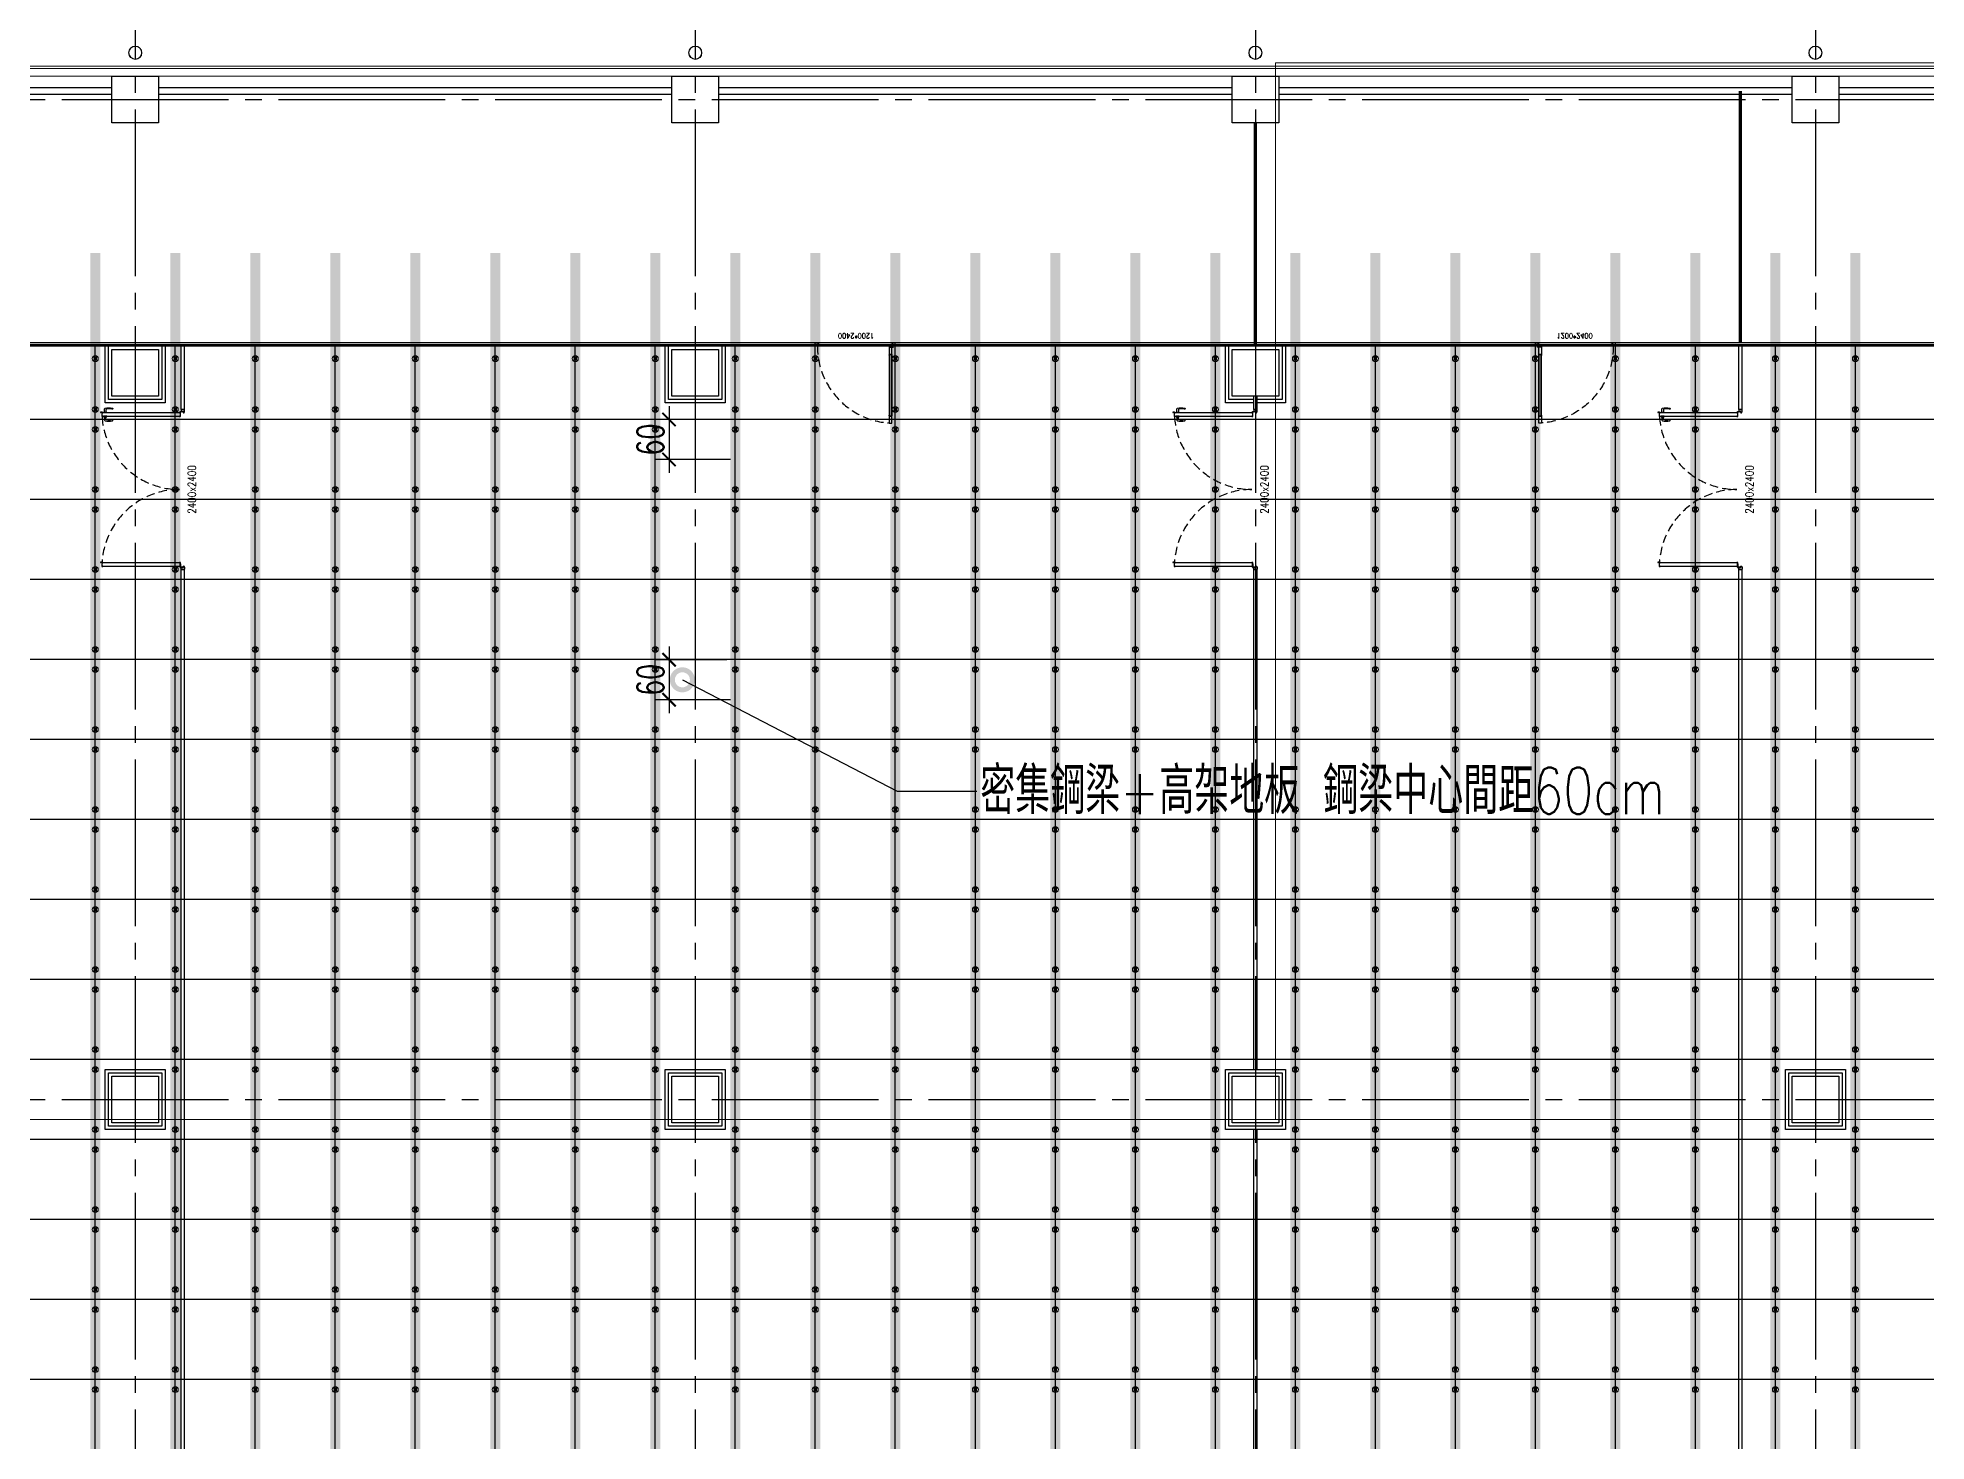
# Model space of a CAD drawing. Header units: millimetres. Extents: x -960 to 41501, y -1010 to 11880.
# Drawn here: x 2494 to 5326, y 6987 to 9092 of the extents above; entities that cross this region are included whole.
import ezdxf
from ezdxf.enums import TextEntityAlignment as Align

# ---------------------------------------------------------------- set-up
doc = ezdxf.new("R2010")
doc.units = ezdxf.units.MM
doc.header["$LTSCALE"] = 100
for name, pattern in [('188K-SM-03-F10-ARCH-PA-Y2257103$0$AP5A-SM-03-F20-ARCH-PA-Y2230801+Y2230803$0$ALL-PA-TXT-Y2221201$0$DASHED', [19.05, 12.7, -6.35]), ('188K-SM-03-F10-ARCH-PA-Y2257103$0$DASHED', [19.05, 12.7, -6.35]), ('X-S-FAB-L10$0$COL-CEN-LIN', [3.25, 2.5, -0.25, 0.25, -0.25])]:
    doc.linetypes.add(name, pattern=pattern)
for name, color, linetype in [('0-XREF', 7, 'Continuous'), ('188K-SM-03-F10-ARCH-CEIL-Y2257103$0$K-CEIL-4.2', 6, 'Continuous'), ('188K-SM-03-F10-ARCH-CEIL-Y2257103$0$K-CEIL-4.2-AREA', 6, 'Continuous'), ('188K-SM-03-F10-ARCH-CEIL-Y2257103$0$K-鋼構', 111, 'Continuous'), ('188K-SM-03-F10-ARCH-PA-Y2257103$0$K-Divider-7.5', 53, 'Continuous'), ('188K-SM-03-F10-ARCH-PA-Y2257103$0$K-Door', 53, 'Continuous'), ('188K-SM-03-F10-ARCH-PA-Y2257103$0$K-P1S-4.2-單抗', 53, 'Continuous'), ('188K-SM-03-F10-ARCH-PA-Y2257103$0$K-P2D-4.2-雙抗', 53, 'Continuous'), ('188K-SM-03-F10-ARCH-PA-Y2257103$0$K-岩棉 2hr 7.5-非抗', 53, 'Continuous'), ('X-S-FAB-L10$0$0-DIM-INT', 8, 'Continuous'), ('X-S-FAB-L10$0$0-DIM-TXT', 8, 'Continuous'), ('X-S-FAB-L10$0$A-OBJE-MEP', 8, 'Continuous'), ('X-S-FAB-L10$0$A-WALL-EX', 8, 'Continuous'), ('X-S-FAB-L10$0$BLOCK', 8, 'Continuous'), ('X-S-FAB-L10$0$CCL', 8, 'X-S-FAB-L10$0$COL-CEN-LIN'), ('X-S-FAB-L10$0$COL-S', 8, 'Continuous'), ('X-S-FAB-L10$0$S-FNDN', 8, 'Continuous'), ('X-S-FAB-L10$0$TXT', 8, 'Continuous')]:
    doc.layers.add(name, color=color, linetype=linetype)
doc.layers.add('188K-SM-03-F10-ARCH-CEIL-Y2257103$0$K-吊點-標準', color=6, linetype='Continuous', lineweight=9)
doc.styles.add('188K-SM-03-F10-ARCH-PA-Y2257103$0$14P7-XFDP10$0$AA-TXT', font='simplex.shx', dxfattribs={"width": 0.8, "bigfont": 'chineset.shx'})
doc.styles.add('188K-SM-03-F10-ARCH-PA-Y2257103$0$AP5A-SM-03-F20-ARCH-PA-Y2230801+Y2230803$0$ALL-PA-TXT-Y2221201$0$Standard', font='txt.shx', dxfattribs={"bigfont": 'chineset.shx'})
doc.styles.add('X-S-FAB-L10$0$CHINA', font='simplex.shx', dxfattribs={"width": 0.75, "bigfont": 'chineset.shx'})
doc.styles.add('X-S-FAB-L10$0$DimStyUse', font='romans.shx', dxfattribs={"width": 0.7})
doc.styles.add('X-S-FAB-L10$0$Standard', font='', dxfattribs={"width": 0.8})
doc.styles.add('X-S-FAB-L10$0$TG_NOTE_TEXT', font='simplex.shx', dxfattribs={"width": 0.75, "bigfont": 'chineset.shx'})
doc.styles.get('X-S-FAB-L10$0$Standard').set_extended_font_data('Microsoft JhengHei')

# ---------------------------------------------------------------- blocks, each defined once
blk = doc.blocks.new('X-S-FAB-L10$0$FAB2-L05')
at = {"layer": 'X-S-FAB-L10$0$CCL'}
for p, q in [((-23520, 11005), (-23520, 0)), ((-22680, 11005), (-22680, 0)), ((-21840, 11005), (-21840, 0)), ((-21000, 11005), (-21000, 0)), ((-26880, 9720), (1210, 9720)), ((-26880, 8220), (1210, 8220))]:
    blk.add_line(p, q, dxfattribs=at)
at = {"layer": 'X-S-FAB-L10$0$COL-S'}
for points in [[(-23555, 9755), (-23485, 9755), (-23485, 9685), (-23555, 9685)], [(-22715, 9755), (-22645, 9755), (-22645, 9685), (-22715, 9685)], [(-21875, 9755), (-21805, 9755), (-21805, 9685), (-21875, 9685)], [(-21035, 9755), (-20965, 9755), (-20965, 9685), (-21035, 9685)], [(-23555, 9345), (-23485, 9345), (-23485, 9275), (-23555, 9275)], [(-22715, 9345), (-22645, 9345), (-22645, 9275), (-22715, 9275)], [(-21875, 9345), (-21805, 9345), (-21805, 9275), (-21875, 9275)], [(-23555, 8255), (-23485, 8255), (-23485, 8185), (-23555, 8185)], [(-22715, 8255), (-22645, 8255), (-22645, 8185), (-22715, 8185)], [(-21875, 8255), (-21805, 8255), (-21805, 8185), (-21875, 8185)], [(-21035, 8255), (-20965, 8255), (-20965, 8185), (-21035, 8185)]]:
    blk.add_lwpolyline(points, close=True, dxfattribs=at)
blk = doc.blocks.new('X-S-FAB-L10$0$_DOTSMALL')
at = {"color": 0, "linetype": 'ByBlock', "const_width": 0.5}
blk.add_lwpolyline([(-0.0625, 0, 1), (0.0625, 0, 1)], format="xyb", close=True, dxfattribs=at)
blk = doc.blocks.new('X-S-FAB-L10$0$_ArchTick')
at = {"color": 0, "linetype": 'ByBlock', "const_width": 0.15}
blk.add_lwpolyline([(-0.5, -0.5), (0.5, 0.5)], dxfattribs=at)
blk = doc.blocks.new('X-S-FAB-L10')
at = {"layer": 'X-S-FAB-L10$0$0-DIM-INT'}
for p, q in [((3440.7, 8539.9), (3440.7, 8439.9)), ((3527.3, 8519.9), (3420.7, 8519.9)), ((3532.7, 8459.9), (3420.7, 8459.9)), ((3527.3, 8159.5), (3420.7, 8159.5)), ((3440.7, 8179.5), (3440.7, 8079.5)), ((3532.7, 8099.5), (3420.7, 8099.5))]:
    blk.add_line(p, q, dxfattribs=at)
at = {"layer": 'X-S-FAB-L10$0$A-OBJE-MEP', "lineweight": 0, "flags": 128}
for points in [[(2649.5, 9070, 1), (2630.5, 9070, 1)], [(3489.5, 9070, 1), (3470.5, 9070, 1)], [(4329.5, 9070, 1), (4310.5, 9070, 1)], [(5169.5, 9070, 1), (5150.5, 9070, 1)]]:
    blk.add_lwpolyline(points, format="xyb", close=True, dxfattribs=at)
at = {"layer": 'X-S-FAB-L10$0$A-OBJE-MEP', "lineweight": 0}
for centre in [(2640, 9070), (3480, 9070), (4320, 9070), (5160, 9070)]:
    blk.add_circle(centre, 10, dxfattribs=at)
at = {"layer": 'X-S-FAB-L10$0$A-WALL-EX', "lineweight": 0}
blk.add_line((1800, 9046.5), (6815, 9046.5), dxfattribs=at)
at = {"layer": 'X-S-FAB-L10$0$A-WALL-EX', "lineweight": 0, "flags": 128}
for points in [[(6815, 9050), (1800, 9050)], [(1800, 9050), (6815, 9050)], [(1800, 9050), (6815, 9050)], [(1800, 9050), (6815, 9050)], [(1800, 9050), (6815, 9050)], [(1800, 9050), (6815, 9050)], [(1800, 9050), (6815, 9050)], [(1800, 9050), (6815, 9050)], [(1796.5, 9035), (6815, 9035)]]:
    blk.add_lwpolyline(points, dxfattribs=at)
at = {"layer": 'X-S-FAB-L10$0$COL-S'}
for p, q in [((2605, 9035), (2675, 9035)), ((2605, 8965), (2605, 9035)), ((2675, 9035), (2675, 8965)), ((3445, 9035), (3515, 9035)), ((3445, 8965), (3445, 9035)), ((3515, 9035), (3515, 8965)), ((4285, 9035), (4355, 9035)), ((4285, 8965), (4285, 9035)), ((4355, 9035), (4355, 8965)), ((5125, 9035), (5195, 9035)), ((5125, 8965), (5125, 9035)), ((5195, 9035), (5195, 8965)), ((2675, 8965), (2605, 8965)), ((3515, 8965), (3445, 8965)), ((4355, 8965), (4285, 8965)), ((5195, 8965), (5125, 8965)), ((2605, 8625), (2675, 8625)), ((2605, 8555), (2605, 8625)), ((2675, 8625), (2675, 8555)), ((3445, 8625), (3515, 8625)), ((3445, 8555), (3445, 8625)), ((3515, 8625), (3515, 8555)), ((4285, 8625), (4355, 8625)), ((4285, 8555), (4285, 8625)), ((4355, 8625), (4355, 8555)), ((2675, 8555), (2605, 8555)), ((3515, 8555), (3445, 8555)), ((4355, 8555), (4285, 8555)), ((2605, 7535), (2675, 7535)), ((2605, 7465), (2605, 7535)), ((2675, 7535), (2675, 7465)), ((3445, 7535), (3515, 7535)), ((3445, 7465), (3445, 7535)), ((3515, 7535), (3515, 7465)), ((4285, 7535), (4355, 7535)), ((4285, 7465), (4285, 7535)), ((4355, 7535), (4355, 7465)), ((5125, 7535), (5195, 7535)), ((5125, 7465), (5125, 7535)), ((5195, 7535), (5195, 7465)), ((2675, 7465), (2605, 7465)), ((3515, 7465), (3445, 7465)), ((4355, 7465), (4285, 7465)), ((5195, 7465), (5125, 7465))]:
    blk.add_line(p, q, dxfattribs=at)
at = {"layer": 'X-S-FAB-L10$0$S-FNDN', "lineweight": 0, "flags": 128}
for points in [[(11935, 9055), (4350, 9055), (4350, 7470), (9330, 7470), (9330, -55), (11935, -55), (11935, 4530), (11070, 4530), (11070, 5003), (11935, 5003)], [(4350, 7470), (1830, 7470), (1830, 1500), (1812.5, 1500), (1812.5, -55), (9330, -55), (9330, 7470)]]:
    blk.add_lwpolyline(points, close=True, dxfattribs=at)
at = {"layer": 'X-S-FAB-L10$0$TXT', "linetype": 'ByBlock', "lineweight": -2}
blk.add_line((3782.7, 7962.7), (3902, 7962.7), dxfattribs=at)
blk.add_lwpolyline([(3460.6, 8129.5), (3782.7, 7962.7)], dxfattribs=at)
at = {"layer": 'X-S-FAB-L10$0$0-DIM-INT', "xscale": 20, "yscale": 20, "zscale": 20}
for p, rotation in [((3440.7, 8519.9), 90), ((3440.7, 8459.9), 270), ((3440.7, 8159.5), 90), ((3440.7, 8099.5), 270)]:
    blk.add_blockref('X-S-FAB-L10$0$_ArchTick', p, dxfattribs=dict(at, rotation=rotation))
at = {"layer": 'X-S-FAB-L10$0$BLOCK'}
blk.add_blockref('X-S-FAB-L10$0$FAB2-L05', (26160, -720), dxfattribs=at)
at = {"layer": 'X-S-FAB-L10$0$TXT', "lineweight": -2, "xscale": 60, "yscale": 60, "zscale": 60, "rotation": 152.6230326617996}
blk.add_blockref('X-S-FAB-L10$0$_DOTSMALL', (3460.6, 8129.5), dxfattribs=at)
at = {"style": 'X-S-FAB-L10$0$TG_NOTE_TEXT', "width": 0.5, "flags": 1}
for p in [(7463.3, 9020), (18268.3, 8649), (11197.8, 4800.2), (16485.8, 4800.2), (25420.3, 2635), (13360, 320, 0), (7463.3, -33.3)]:
    blk.add_attdef('WH', text='', height=20, dxfattribs=at).set_placement(p, align=Align.BOTTOM_LEFT)
at = {"width": 0.5}
for style, p in [('X-S-FAB-L10$0$TG_NOTE_TEXT', (7585, 9020)), ('X-S-FAB-L10$0$TG_NOTE_TEXT', (18390, 8649)), ('X-S-FAB-L10$0$TG_NOTE_TEXT', (11117.5, 4813.5)), ('X-S-FAB-L10$0$TG_NOTE_TEXT', (16607.5, 4813.5)), ('X-S-FAB-L10$0$TG_NOTE_TEXT', (25350, 2635)), ('X-S-FAB-L10$0$Standard', (13129.4, 325, 0)), ('X-S-FAB-L10$0$TG_NOTE_TEXT', (7585, -20))]:
    blk.add_attdef('DESC', text='', height=10, dxfattribs=dict(at, style=style)).set_placement(p, align=Align.BOTTOM_LEFT)
for tag, style, p in [('TYPE', 'X-S-FAB-L10$0$TG_NOTE_TEXT', (7619.3, 9020)), ('NO', 'X-S-FAB-L10$0$TG_NOTE_TEXT', (7650.1, 9020)), ('TYPE', 'X-S-FAB-L10$0$TG_NOTE_TEXT', (18424.2, 8649)), ('NO', 'X-S-FAB-L10$0$TG_NOTE_TEXT', (18455, 8649)), ('NO', 'X-S-FAB-L10$0$TG_NOTE_TEXT', (11088.6, 4813.5)), ('TYPE', 'X-S-FAB-L10$0$TG_NOTE_TEXT', (11151.8, 4813.5)), ('TYPE', 'X-S-FAB-L10$0$TG_NOTE_TEXT', (16641.8, 4813.5)), ('NO', 'X-S-FAB-L10$0$TG_NOTE_TEXT', (16672.6, 4813.5)), ('NO', 'X-S-FAB-L10$0$TG_NOTE_TEXT', (25313, 2635)), ('TYPE', 'X-S-FAB-L10$0$TG_NOTE_TEXT', (25350, 2635)), ('NO', 'X-S-FAB-L10$0$Standard', (13100, 320, 0)), ('TYPE', 'X-S-FAB-L10$0$Standard', (13129.4, 320, 0)), ('TYPE', 'X-S-FAB-L10$0$TG_NOTE_TEXT', (7619.3, -20)), ('NO', 'X-S-FAB-L10$0$TG_NOTE_TEXT', (7650.1, -20))]:
    blk.add_attdef(tag, text='', height=10, dxfattribs=dict(at, style=style)).set_placement(p, align=Align.BOTTOM_RIGHT)
at = {"style": 'X-S-FAB-L10$0$TG_NOTE_TEXT', "width": 0.5, "flags": 1}
for rotation, p in [(180, (43, 7480)), (180, (943, 7480)), (90, (24310, 3717.8)), (270, (17080, 1711.7))]:
    blk.add_attdef('WH', text='', height=20, rotation=rotation, dxfattribs=at).set_placement(p, align=Align.BOTTOM_LEFT)
at = {"width": 0.5}
for rotation, style, p in [(180, 'X-S-FAB-L10$0$Standard', (317.6, 7480)), (180, 'X-S-FAB-L10$0$Standard', (1217.6, 7480)), (90, 'X-S-FAB-L10$0$TG_NOTE_TEXT', (24310, 3647.5)), (270, 'X-S-FAB-L10$0$TG_NOTE_TEXT', (17080, 1605))]:
    blk.add_attdef('DESC', text='', height=10, rotation=rotation, dxfattribs=dict(at, style=style)).set_placement(p, align=Align.BOTTOM_LEFT)
for tag, rotation, style, p in [('TYPE', 180, 'X-S-FAB-L10$0$Standard', (317.6, 7480)), ('NO', 180, 'X-S-FAB-L10$0$Standard', (347, 7480)), ('TYPE', 180, 'X-S-FAB-L10$0$Standard', (1217.6, 7480)), ('NO', 180, 'X-S-FAB-L10$0$Standard', (1247, 7480)), ('TYPE', 90, 'X-S-FAB-L10$0$TG_NOTE_TEXT', (24310, 3647.5)), ('NO', 90, 'X-S-FAB-L10$0$TG_NOTE_TEXT', (24310, 3610.5)), ('TYPE', 270, 'X-S-FAB-L10$0$TG_NOTE_TEXT', (17080, 1605)), ('NO', 270, 'X-S-FAB-L10$0$TG_NOTE_TEXT', (17080, 1573))]:
    blk.add_attdef(tag, text='', height=10, rotation=rotation, dxfattribs=dict(at, style=style)).set_placement(p, align=Align.BOTTOM_RIGHT)
at = {"layer": 'X-S-FAB-L10$0$0-DIM-INT', "char_height": 40, "attachment_point": 5, "rotation": 90, "style": 'X-S-FAB-L10$0$DimStyUse'}
for insert in [(3412.7, 8489.9), (3412.7, 8129.5)]:
    blk.add_mtext('\\A1;60', dxfattribs=dict(at, insert=insert))
at = {"layer": 'X-S-FAB-L10$0$0-DIM-TXT', "style": 'X-S-FAB-L10$0$CHINA', "width": 0.75}
for p in [(667.4, 7855.1, -2689.4), (22627.4, 6728.8), (25644.7, 6728.8), (24778.8, 5569.1), (1118.3, 4980), (417.8, 4594.6), (23874.8, 4355), (22927.4, 4330.1), (23749.9, 3901.4), (417.8, 3765.2), (1118.3, 3730), (417.8, 3115.8), (536.9, 2227.8), (16909, 1782.7), (888.4, 880.5), (16977.4, 750), (18878.8, 750), (21364, 526.9), (25641.2, 553.2)]:
    blk.add_attdef('HIG', text='', height=80, dxfattribs=at).set_placement(p, align=Align.MIDDLE_LEFT)
at = {"layer": 'X-S-FAB-L10$0$TXT', "insert": (3907.3, 7998.2), "char_height": 70, "width": 1147.798, "attachment_point": 1, "line_spacing_factor": 1.2, "style": 'X-S-FAB-L10$0$CHINA'}
blk.add_mtext('密集鋼梁+高架地板 鋼梁中心間距60cm', dxfattribs=at)
blk = doc.blocks.new('188K-SM-03-F10-ARCH-CEIL-Y2257103$0$A$C2CA95053')
h = blk.add_hatch(color=256)
edge = h.paths.add_edge_path()
edge.add_arc((0, 0), 0.5, 0, 360)
for p, q in [((3.2, 3.2), (-3.2, -3.2)), ((3.2, -3.2), (-3.2, 3.2))]:
    blk.add_line(p, q)
blk.add_lwpolyline([(-1.6, 2.5), (-1.6, -2.5), (1.6, -2.5), (1.6, 2.5)], close=True)
for radius in [4.5, 0.5]:
    blk.add_circle((0, 0), radius)
blk = doc.blocks.new('188K-SM-03-F10-ARCH-CEIL-Y2257103$0$天花板吊點-附調整片 - 3_8_螺桿吊架 100 mm 高調整片-V1-1FL')
blk.add_blockref('188K-SM-03-F10-ARCH-CEIL-Y2257103$0$A$C2CA95053', (0, 0))
blk = doc.blocks.new('188K-SM-03-F10-ARCH-CEIL-Y2257103')
at = {"layer": '188K-SM-03-F10-ARCH-CEIL-Y2257103$0$K-CEIL-4.2'}
for p, q in [((2580, 312.7), (2580, 8632.2)), ((2700, 312.7), (2700, 8632.2)), ((2820, 312.7), (2820, 8632.2)), ((2940, 312.7), (2940, 8632.2)), ((3060, 312.7), (3060, 8632.2)), ((3180, 312.7), (3180, 8632.2)), ((3300, 312.7), (3300, 8632.2)), ((3420, 312.7), (3420, 8632.2)), ((3540, 312.7), (3540, 8632.2)), ((3660, 312.7), (3660, 8632.2)), ((3780, 312.7), (3780, 8632.2)), ((3900, 312.7), (3900, 8632.2)), ((4020, 312.7), (4020, 8632.2)), ((4140, 312.7), (4140, 8632.2)), ((4260, 312.7), (4260, 8632.2)), ((4380, 312.7), (4380, 8632.2)), ((4500, 312.7), (4500, 8632.2)), ((4620, 312.7), (4620, 8632.2)), ((4740, 312.7), (4740, 8632.2)), ((4860, 312.7), (4860, 8632.2)), ((4980, 312.7), (4980, 8632.2)), ((5100, 2313.7), (5100, 8632.2)), ((5220, 2313.7), (5220, 8632.2)), ((19317.2, 8520), (1767.7, 8520)), ((19317.2, 8400), (1767.7, 8400)), ((19317.2, 8280), (1847.7, 8280)), ((19314.7, 8160), (1847.7, 8160)), ((19314.7, 8040), (1847.7, 8040)), ((19314.7, 7920), (1847.7, 7920)), ((19314.7, 7800), (1847.7, 7800)), ((19314.7, 7680), (1847.7, 7680)), ((19314.7, 7560), (1847.7, 7560)), ((19317.2, 7440), (1847.7, 7440)), ((19317.2, 7320), (1847.7, 7320)), ((21180, 7200), (1847.7, 7200)), ((21180, 7080), (1847.7, 7080))]:
    blk.add_line(p, q, dxfattribs=at)
at = {"layer": '188K-SM-03-F10-ARCH-CEIL-Y2257103$0$K-CEIL-4.2-AREA', "elevation": 0}
blk.add_lwpolyline([(16747.2, 312.7), (14882.2, 312.7), (14882.2, 42.7), (14157.7, 42.7), (14157.7, 312.7), (1847.7, 312.7), (1847.7, 8305.8), (1767.7, 8305.8), (1767.7, 8632.2), (17592.2, 8632.2)], dxfattribs=at)
at = {"layer": '188K-SM-03-F10-ARCH-CEIL-Y2257103$0$K-CEIL-4.2-AREA'}
for points in [[(2605, 8625), (2675, 8625), (2675, 8555), (2605, 8555)], [(3445, 8625), (3515, 8625), (3515, 8555), (3445, 8555)], [(4285, 8625), (4355, 8625), (4355, 8555), (4285, 8555)], [(2605, 7535), (2675, 7535), (2675, 7465), (2605, 7465)], [(3445, 7535), (3515, 7535), (3515, 7465), (3445, 7465)], [(4285, 7535), (4355, 7535), (4355, 7465), (4285, 7465)], [(5125, 7535), (5195, 7535), (5195, 7465), (5125, 7465)]]:
    blk.add_lwpolyline(points, close=True, dxfattribs=at)
at = {"layer": '188K-SM-03-F10-ARCH-CEIL-Y2257103$0$K-鋼構', "const_width": 15, "elevation": 0}
for points in [[(2580, 8769.9), (2580, 230)], [(2700, 8769.9), (2700, 230)], [(2820, 8769.9), (2820, 230)], [(2940, 8769.9), (2940, 230)], [(3060, 8769.9), (3060, 230)], [(3180, 8769.9), (3180, 230)], [(3420, 8769.9), (3420, 230)], [(3540, 8769.9), (3540, 230)], [(3660, 8769.9), (3660, 230)], [(3780, 8769.9), (3780, 230)], [(4020, 8769.9), (4020, 230)], [(4140, 8769.9), (4140, 230)], [(4260, 8769.9), (4260, 230)], [(4380, 8769.9), (4380, 230)], [(4620, 8769.9), (4620, 230)], [(4740, 8769.9), (4740, 230)], [(4860, 8769.9), (4860, 230)], [(4980, 8769.9), (4980, 230)], [(5220, 8769.9), (5220, 230)]]:
    blk.add_lwpolyline(points, dxfattribs=at)
at = {"layer": '188K-SM-03-F10-ARCH-CEIL-Y2257103$0$K-鋼構', "const_width": 15}
for points in [[(3300, 8769.9), (3300, 230)], [(3900, 8769.9), (3900, 230)], [(4500, 8769.9), (4500, 230)], [(5100, 8769.9), (5100, 230)]]:
    blk.add_lwpolyline(points, dxfattribs=at)
at = {"layer": '188K-SM-03-F10-ARCH-CEIL-Y2257103$0$K-吊點-標準', "color": 170, "lineweight": 18, "rotation": 179.9999999999997}
for p in [(2580, 8611.3), (2700, 8611.3), (2820, 8611.3), (2940, 8611.3), (3060, 8611.3), (3180, 8611.3), (3300, 8611.3), (3420, 8611.3), (3540, 8611.3), (3660, 8611.3), (3780, 8611.3), (3900, 8611.3), (4020, 8611.3), (4140, 8611.3), (4260, 8611.3), (4380, 8611.3), (4500, 8611.3), (4620, 8611.3), (4740, 8611.3), (4860, 8611.3), (4980, 8611.3), (5100, 8611.3), (5220, 8611.3), (2580, 8535), (2700, 8535), (2820, 8535), (2940, 8535), (3060, 8535), (3180, 8535), (3300, 8535), (3420, 8535), (3540, 8535), (3660, 8535), (3780, 8535), (3900, 8535), (4020, 8535), (4140, 8535), (4260, 8535), (4380, 8535), (4500, 8535), (4620, 8535), (4740, 8535), (4860, 8535), (4980, 8535), (5100, 8535), (5220, 8535), (2580, 8505), (2700, 8505), (2820, 8505), (2940, 8505), (3060, 8505), (3180, 8505), (3300, 8505), (3420, 8505), (3540, 8505), (3660, 8505), (3780, 8505), (3900, 8505), (4020, 8505), (4140, 8505), (4260, 8505), (4380, 8505), (4500, 8505), (4620, 8505), (4740, 8505), (4860, 8505), (4980, 8505), (5100, 8505), (5220, 8505), (2580, 8415), (2700, 8415), (2820, 8415), (2940, 8415), (3060, 8415), (3180, 8415), (3300, 8415), (3420, 8415), (3540, 8415), (3660, 8415), (3780, 8415), (3900, 8415), (4020, 8415), (4140, 8415), (4260, 8415), (4380, 8415), (4500, 8415), (4620, 8415), (4740, 8415), (4860, 8415), (4980, 8415), (5100, 8415), (5220, 8415), (2580, 8385), (2700, 8385), (2820, 8385), (2940, 8385), (3060, 8385), (3180, 8385), (3300, 8385), (3420, 8385), (3540, 8385), (3660, 8385), (3780, 8385), (3900, 8385), (4020, 8385), (4140, 8385), (4260, 8385), (4380, 8385), (4500, 8385), (4620, 8385), (4740, 8385), (4860, 8385), (4980, 8385), (5100, 8385), (5220, 8385), (2580, 8295), (2700, 8295), (2820, 8295), (2940, 8295), (3060, 8295), (3180, 8295), (3300, 8295), (3420, 8295), (3540, 8295), (3660, 8295), (3780, 8295), (3900, 8295), (4020, 8295), (4140, 8295), (4260, 8295), (4380, 8295), (4500, 8295), (4620, 8295), (4740, 8295), (4860, 8295), (4980, 8295), (5100, 8295), (5220, 8295), (2580, 8265), (2700, 8265), (2820, 8265), (2940, 8265), (3060, 8265), (3180, 8265), (3300, 8265), (3420, 8265), (3540, 8265), (3660, 8265), (3780, 8265), (3900, 8265), (4020, 8265), (4140, 8265), (4260, 8265), (4380, 8265), (4500, 8265), (4620, 8265), (4740, 8265), (4860, 8265), (4980, 8265), (5100, 8265), (5220, 8265), (2580, 8175), (2700, 8175), (2820, 8175), (2940, 8175), (3060, 8175), (3180, 8175), (3300, 8175), (3420, 8175), (3540, 8175), (3660, 8175), (3780, 8175), (3900, 8175), (4020, 8175), (4140, 8175), (4260, 8175), (4380, 8175), (4500, 8175), (4620, 8175), (4740, 8175), (4860, 8175), (4980, 8175), (5100, 8175), (5220, 8175), (2580, 8145), (2700, 8145), (2820, 8145), (2940, 8145), (3060, 8145), (3180, 8145), (3300, 8145), (3420, 8145), (3540, 8145), (3660, 8145), (3780, 8145), (3900, 8145), (4020, 8145), (4140, 8145), (4260, 8145), (4380, 8145), (4500, 8145), (4620, 8145), (4740, 8145), (4860, 8145), (4980, 8145), (5100, 8145), (5220, 8145), (2580, 8055), (2700, 8055), (2820, 8055), (2940, 8055), (3060, 8055), (3180, 8055), (3300, 8055), (3420, 8055), (3540, 8055), (3660, 8055), (3780, 8055), (3900, 8055), (4020, 8055), (4140, 8055), (4260, 8055), (4380, 8055), (4500, 8055), (4620, 8055), (4740, 8055), (4860, 8055), (4980, 8055), (5100, 8055), (5220, 8055), (2580, 8025), (2700, 8025), (2820, 8025), (2940, 8025), (3060, 8025), (3180, 8025), (3300, 8025), (3420, 8025), (3540, 8025), (3660, 8025), (3780, 8025), (3900, 8025), (4020, 8025), (4140, 8025), (4260, 8025), (4380, 8025), (4500, 8025), (4620, 8025), (4740, 8025), (4860, 8025), (4980, 8025), (5100, 8025), (5220, 8025), (2580, 7935), (2700, 7935), (2820, 7935), (2940, 7935), (3060, 7935), (3180, 7935), (3300, 7935), (3420, 7935), (3540, 7935), (3660, 7935), (3780, 7935), (3900, 7935), (4020, 7935), (4140, 7935), (4260, 7935), (4380, 7935), (4500, 7935), (4620, 7935), (4740, 7935), (4860, 7935), (4980, 7935), (5100, 7935), (5220, 7935), (2580, 7905), (2700, 7905), (2820, 7905), (2940, 7905), (3060, 7905), (3180, 7905), (3300, 7905), (3420, 7905), (3540, 7905), (3660, 7905), (3780, 7905), (3900, 7905), (4020, 7905), (4140, 7905), (4260, 7905), (4380, 7905), (4500, 7905), (4620, 7905), (4740, 7905), (4860, 7905), (4980, 7905), (5100, 7905), (5220, 7905), (2580, 7815), (2700, 7815), (2820, 7815), (2940, 7815), (3060, 7815), (3180, 7815), (3300, 7815), (3420, 7815), (3540, 7815), (3660, 7815), (3780, 7815), (3900, 7815), (4020, 7815), (4140, 7815), (4260, 7815), (4380, 7815), (4500, 7815), (4620, 7815), (4740, 7815), (4860, 7815), (4980, 7815), (5100, 7815), (5220, 7815), (2580, 7785), (2700, 7785), (2820, 7785), (2940, 7785), (3060, 7785), (3180, 7785), (3300, 7785), (3420, 7785), (3540, 7785), (3660, 7785), (3780, 7785), (3900, 7785), (4020, 7785), (4140, 7785), (4260, 7785), (4380, 7785), (4500, 7785), (4620, 7785), (4740, 7785), (4860, 7785), (4980, 7785), (5100, 7785), (5220, 7785), (2580, 7695), (2700, 7695), (2820, 7695), (2940, 7695), (3060, 7695), (3180, 7695), (3300, 7695), (3420, 7695), (3540, 7695), (3660, 7695), (3780, 7695), (3900, 7695), (4020, 7695), (4140, 7695), (4260, 7695), (4380, 7695), (4500, 7695), (4620, 7695), (4740, 7695), (4860, 7695), (4980, 7695), (5100, 7695), (5220, 7695), (2580, 7665), (2700, 7665), (2820, 7665), (2940, 7665), (3060, 7665), (3180, 7665), (3300, 7665), (3420, 7665), (3540, 7665), (3660, 7665), (3780, 7665), (3900, 7665), (4020, 7665), (4140, 7665), (4260, 7665), (4380, 7665), (4500, 7665), (4620, 7665), (4740, 7665), (4860, 7665), (4980, 7665), (5100, 7665), (5220, 7665), (2580, 7575), (2700, 7575), (2820, 7575), (2940, 7575), (3060, 7575), (3180, 7575), (3300, 7575), (3420, 7575), (3540, 7575), (3660, 7575), (3780, 7575), (3900, 7575), (4020, 7575), (4140, 7575), (4260, 7575), (4380, 7575), (4500, 7575), (4620, 7575), (4740, 7575), (4860, 7575), (4980, 7575), (5100, 7575), (5220, 7575), (2580, 7545), (2700, 7545), (2820, 7545), (2940, 7545), (3060, 7545), (3180, 7545), (3300, 7545), (3420, 7545), (3540, 7545), (3660, 7545), (3780, 7545), (3900, 7545), (4020, 7545), (4140, 7545), (4260, 7545), (4380, 7545), (4500, 7545), (4620, 7545), (4740, 7545), (4860, 7545), (4980, 7545), (5100, 7545), (5220, 7545), (2580, 7455), (2700, 7455), (2820, 7455), (2940, 7455), (3060, 7455), (3180, 7455), (3300, 7455), (3420, 7455), (3540, 7455), (3660, 7455), (3780, 7455), (3900, 7455), (4020, 7455), (4140, 7455), (4260, 7455), (4380, 7455), (4500, 7455), (4620, 7455), (4740, 7455), (4860, 7455), (4980, 7455), (5100, 7455), (5220, 7455), (2580, 7425), (2700, 7425), (2820, 7425), (2940, 7425), (3060, 7425), (3180, 7425), (3300, 7425), (3420, 7425), (3540, 7425), (3660, 7425), (3780, 7425), (3900, 7425), (4020, 7425), (4140, 7425), (4260, 7425), (4380, 7425), (4500, 7425), (4620, 7425), (4740, 7425), (4860, 7425), (4980, 7425), (5100, 7425), (5220, 7425), (2580, 7335), (2700, 7335), (2820, 7335), (2940, 7335), (3060, 7335), (3180, 7335), (3300, 7335), (3420, 7335), (3540, 7335), (3660, 7335), (3780, 7335), (3900, 7335), (4020, 7335), (4140, 7335), (4260, 7335), (4380, 7335), (4500, 7335), (4620, 7335), (4740, 7335), (4860, 7335), (4980, 7335), (5100, 7335), (5220, 7335), (2580, 7305), (2700, 7305), (2820, 7305), (2940, 7305), (3060, 7305), (3180, 7305), (3300, 7305), (3420, 7305), (3540, 7305), (3660, 7305), (3780, 7305), (3900, 7305), (4020, 7305), (4140, 7305), (4260, 7305), (4380, 7305), (4500, 7305), (4620, 7305), (4740, 7305), (4860, 7305), (4980, 7305), (5100, 7305), (5220, 7305), (2580, 7215), (2700, 7215), (2820, 7215), (2940, 7215), (3060, 7215), (3180, 7215), (3300, 7215), (3420, 7215), (3540, 7215), (3660, 7215), (3780, 7215), (3900, 7215), (4020, 7215), (4140, 7215), (4260, 7215), (4380, 7215), (4500, 7215), (4620, 7215), (4740, 7215), (4860, 7215), (4980, 7215), (5100, 7215), (5220, 7215), (2580, 7185), (2700, 7185), (2820, 7185), (2940, 7185), (3060, 7185), (3180, 7185), (3300, 7185), (3420, 7185), (3540, 7185), (3660, 7185), (3780, 7185), (3900, 7185), (4020, 7185), (4140, 7185), (4260, 7185), (4380, 7185), (4500, 7185), (4620, 7185), (4740, 7185), (4860, 7185), (4980, 7185), (5100, 7185), (5220, 7185), (2580, 7095), (2700, 7095), (2820, 7095), (2940, 7095), (3060, 7095), (3180, 7095), (3300, 7095), (3420, 7095), (3540, 7095), (3660, 7095), (3780, 7095), (3900, 7095), (4020, 7095), (4140, 7095), (4260, 7095), (4380, 7095), (4500, 7095), (4620, 7095), (4740, 7095), (4860, 7095), (4980, 7095), (5100, 7095), (5220, 7095), (2580, 7065), (2700, 7065), (2820, 7065), (2940, 7065), (3060, 7065), (3180, 7065), (3300, 7065), (3420, 7065), (3540, 7065), (3660, 7065), (3780, 7065), (3900, 7065), (4020, 7065), (4140, 7065), (4260, 7065), (4380, 7065), (4500, 7065), (4620, 7065), (4740, 7065), (4860, 7065), (4980, 7065), (5100, 7065), (5220, 7065)]:
    blk.add_blockref('188K-SM-03-F10-ARCH-CEIL-Y2257103$0$天花板吊點-附調整片 - 3_8_螺桿吊架 100 mm 高調整片-V1-1FL', p, dxfattribs=at)
blk = doc.blocks.new('188K-SM-03-F10-ARCH-PA-Y2257103$0$單開庫板門-1200x2400)圓型拉環鎖+輔助鎖)')
at = {"ltscale": 0.1}
for p, q in [((26008.6, -11403.6), (26004.5, -11403.6)), ((26004.5, -11403.6), (26004.5, -11414.1)), ((26004.5, -11414.1), (26004.5, -11415.3)), ((26004.5, -11414.1), (26008.6, -11414.1)), ((26008.6, -11414), (26004.6, -11414)), ((26004.6, -11414.3), (26004.6, -11414.2)), ((26004.6, -11415.3), (26004.6, -11414.5)), ((26004.7, -11414.1), (26006.5, -11414.1)), ((26005.1, -11414.4), (26004.7, -11414.4)), ((26004.7, -11414.5), (26005.1, -11414.5)), ((26004.7, -11414.5), (26004.7, -11506)), ((26004.7, -11506), (26004.7, -11414.5)), ((26004.7, -11414.5), (26004.7, -11414.5)), ((26005.2, -11414.4), (26005.2, -11414.4)), ((26006.5, -11414.1), (26006.6, -11414.1)), ((26006.6, -11414.1), (26006.6, -11414.1)), ((26006.6, -11414.1), (26008.4, -11414.1)), ((26008.4, -11414.4), (26008, -11414.4)), ((26008, -11414.4), (26008, -11414.4)), ((26008, -11414.5), (26008.4, -11414.5)), ((26008.4, -11506), (26008.4, -11414.5)), ((26008.4, -11414.5), (26008.4, -11414.5)), ((26008.4, -11414.5), (26008.4, -11506)), ((26008.5, -11414.2), (26008.5, -11414.3)), ((26008.5, -11414.5), (26008.5, -11415.3)), ((26008.6, -11414.1), (26008.6, -11403.6)), ((26008.6, -11415.3), (26008.6, -11414.1)), ((26004.5, -11415.4), (26004.6, -11415.5)), ((26004.7, -11415.4), (26004.7, -11415.3)), ((26008.4, -11415.3), (26008.4, -11415.4)), ((26008.5, -11415.5), (26008.6, -11415.4)), ((25999.5, -11519.7), (25999.5, -11523.2)), ((26002.5, -11519.1), (26000, -11519.1)), ((26000, -11523.7), (26002.4, -11523.7)), ((26002.4, -11523.7), (26004.1, -11522.6)), ((26002.9, -11518.5), (26002.6, -11518.5)), ((26002.6, -11518.5), (26002.6, -11521)), ((26002.6, -11521.9), (26002.6, -11519.3)), ((26002.6, -11521), (26002.9, -11521)), ((26003.4, -11521.9), (26002.6, -11521.9)), ((26002.9, -11521), (26002.9, -11518.5)), ((26003.3, -11522.2), (26003.3, -11522)), ((26003.3, -11522), (26003.4, -11522)), ((26004, -11522.2), (26003.3, -11522.2)), ((26008.3, -11517.5), (26003.6, -11517.5)), ((26003.6, -11517.5), (26003.6, -11517.7)), ((26003.6, -11517.7), (26008.3, -11517.7)), ((26004.1, -11521.9), (26003.9, -11521.9)), ((26003.9, -11522), (26004, -11522)), ((26004, -11522), (26004, -11522.2)), ((26004.2, -11522.4), (26004.2, -11521.9)), ((26008.6, -11506.4), (26004.5, -11506.4)), ((26004.5, -11506.4), (26004.5, -11518)), ((26004.5, -11518), (26008.6, -11518)), ((26004.7, -11506), (26004.7, -11506)), ((26008.3, -11517.7), (26008.3, -11517.5)), ((26008.4, -11506), (26008.4, -11506)), ((26008.6, -11518), (26008.6, -11506.4)), ((26114.8, -11521.9), (26115.1, -11521.9)), ((26114.8, -11522.4), (26114.8, -11521.9)), ((26114.9, -11522), (26114.9, -11522.2)), ((26115.1, -11522), (26114.9, -11522)), ((26114.9, -11522.2), (26115.7, -11522.2)), ((26116.6, -11523.7), (26114.9, -11522.6)), ((26115.5, -11521.9), (26116.3, -11521.9)), ((26115.7, -11522), (26115.5, -11522)), ((26115.7, -11522.2), (26115.7, -11522)), ((26116.3, -11521.9), (26116.3, -11519.3)), ((26116.5, -11519.1), (26119, -11519.1)), ((26119, -11523.7), (26116.6, -11523.7)), ((26119.5, -11519.7), (26119.5, -11523.2))]:
    blk.add_line(p, q, dxfattribs=at)
for points in [[(25999.5, -11518.9), (25999.5, -11523.9)], [(26119.5, -11518.9), (26119.5, -11523.9)]]:
    blk.add_lwpolyline(points)
blk.add_lwpolyline([(26006.6, -11506.4), (26006.5, -11506.3), (26004.7, -11506.3, -0.414214), (26004.6, -11506.3), (26004.6, -11506.1, -0.414214), (26004.7, -11506.1), (26005.1, -11506.1, 0.414214), (26005.2, -11506.1), (26005.2, -11506, 0.414214), (26005.1, -11506), (26004.7, -11506, -0.414214), (26004.6, -11506), (26004.6, -11505.2, -0.414214), (26004.7, -11505.2), (26004.7, -11505.2, 0.414214), (26004.7, -11505.2), (26004.7, -11505, 0.72636), (26004.6, -11505), (26004.5, -11505.1, 0.158507), (26004.5, -11505.2), (26004.5, -11506.4, 0.414214), (26004.6, -11506.5), (26008.6, -11506.5, 0.414214), (26008.6, -11506.4), (26008.6, -11505.2, 0.158507), (26008.6, -11505.1), (26008.5, -11505, 0.72636), (26008.4, -11505), (26008.4, -11505.2, 0.414214), (26008.5, -11505.2, -0.414214), (26008.5, -11505.2), (26008.5, -11506, -0.414214), (26008.4, -11506), (26008, -11506, 0.414214), (26008, -11506), (26008, -11506.1, 0.414214), (26008, -11506.1), (26008.4, -11506.1, -0.414214), (26008.5, -11506.1), (26008.5, -11506.3, -0.414214), (26008.4, -11506.3), (26006.6, -11506.3)], format="xyb", close=True, dxfattribs=at)
for centre, radius, start, end in [((26004.6, -11414.1), 0.0313, 90, 180), ((26004.7, -11414.2), 0.0313, 90, 180), ((26004.7, -11414.3), 0.0313, 180, 270), ((26004.7, -11414.5), 0.0313, 90, 180), ((26005.1, -11414.4), 0.0313, 270, 0), ((26005.1, -11414.4), 0.0313, 0, 90), ((26008, -11414.4), 0.0313, 90, 180), ((26008, -11414.4), 0.0313, 180, 270), ((26008.4, -11414.2), 0.0313, 360, 90), ((26008.4, -11414.3), 0.0313, 270, 0), ((26008.4, -11414.5), 0.0313, 0, 90), ((26008.6, -11414.1), 0.0313, 360, 90), ((26004.6, -11415.3), 0.0313, 180, 216.0274), ((26004.7, -11415.3), 0.0209, 180, 270), ((26004.7, -11415.4), 0.0313, 216.0274, 360), ((26004.7, -11415.3), 0.0209, 360, 90), ((26008.5, -11415.3), 0.0209, 90, 180), ((26008.5, -11415.4), 0.0313, 180, 323.9726), ((26008.5, -11415.3), 0.0209, 270, 360), ((26008.6, -11415.3), 0.0313, 323.9726, 360)]:
    blk.add_arc(centre, radius, start, end, dxfattribs=at)
at = {"linetype": '188K-SM-03-F10-ARCH-PA-Y2257103$0$AP5A-SM-03-F20-ARCH-PA-Y2230801+Y2230803$0$ALL-PA-TXT-Y2221201$0$DASHED', "ltscale": 0.01}
blk.add_arc((26001.1, -11518.7), 115.3, 359.8531, 85.8135, dxfattribs=at)
at = {"ltscale": 0.1}
for centre, major_axis, start_param, end_param in [((26000, -11519.7), (0.369, -0.369), 2.356194, 3.926991), ((26000, -11523.2), (-0.369, -0.369), 5.497787, 7.068583), ((26002.5, -11519.3), (0.111, -0.111), 7.068583, 8.63938), ((26003.4, -11521.9), (-0.0369, -0.0369), 0.785398, 3.926991), ((26003.9, -11521.9), (-0.0369, -0.0369), 3.926991, 7.068583), ((26004.1, -11521.9), (0.0369, -0.0369), 7.068583, 8.63938), ((26003.9, -11522.4), (0.221, -0.221), 6.162283, 7.068583), ((26114.8, -11521.9), (-0.0369, -0.0369), -2.356194, -0.785398), ((26115.1, -11522.4), (-0.221, -0.221), -0.785398, 0.120903), ((26115.1, -11521.9), (0.0369, -0.0369), -0.785398, 2.356194), ((26115.5, -11521.9), (0.0369, -0.0369), 2.356194, 5.497787), ((26116.5, -11519.3), (-0.111, -0.111), -2.356194, -0.785398), ((26119, -11519.7), (-0.369, -0.369), 2.356194, 3.926991), ((26119, -11523.2), (0.369, -0.369), -0.785398, 0.785398)]:
    blk.add_ellipse(centre, major_axis=major_axis, ratio=1, start_param=start_param, end_param=end_param, dxfattribs=at)
at = {"ltscale": 0.1, "extrusion": (0, 0, -1)}
blk.add_ellipse((26003.1, -11517.9), major_axis=(-0.516, 0.516), ratio=1, start_param=5.497787, end_param=11.780972, dxfattribs=at)
at = {"color": 8, "ltscale": 0.1, "style": '188K-SM-03-F10-ARCH-PA-Y2257103$0$AP5A-SM-03-F20-ARCH-PA-Y2230801+Y2230803$0$ALL-PA-TXT-Y2221201$0$Standard', "width": 0.85}
blk.add_text('1200*2400', height=8, dxfattribs=at).set_placement((26058.4, -11534.4), align=Align.MIDDLE_CENTER)
blk = doc.blocks.new('188K-SM-03-F10-ARCH-PA-Y2257103$0$雙開門-2400×2400')
for p, q in [((225.2, 117.7), (223.8, 117.6)), ((229.2, 117.7), (225.2, 117.7)), ((225.2, 115.5), (229.2, 115.5)), ((229.2, 119), (229.2, 114.1)), ((230, 119), (229.2, 119)), ((229.2, 114.1), (230, 114.1)), ((230, 114.1), (230, 119)), ((0, 2.5), (0, -2.5)), ((0, -1.9), (0, 1.9)), ((0.6, 2.5), (3, 2.5)), ((3, 2.5), (3, 0.2)), ((3, 0.2), (3, 0.2)), ((239.4, 2.5), (237, 2.5)), ((237, 2.5), (237, -0.2)), ((237, -0.2), (237, 0)), ((240, 2.5), (240, -2.5)), ((240, -1.9), (240, 1.9)), ((3, -2.5), (0.6, -2.5)), ((4.7, -1.9), (3, -2.5)), ((3.7, -0.6), (3.9, -0.6)), ((3.9, -0.6), (4, -0.6)), ((4.1, -0.7), (4, -0.7)), ((4, -0.7), (4, -1.5)), ((4, -1.5), (4.6, -1.5)), ((4.5, -0.2), (4.1, -0.2)), ((4.1, -0.7), (4.1, -0.7)), ((4.6, -0.7), (4.5, -0.7)), ((4.5, -0.7), (4.5, -0.7)), ((4.6, -0.6), (4.7, -0.6)), ((4.6, -1.5), (4.6, -0.7)), ((4.7, -0.6), (4.8, -0.6)), ((5, -0.8), (5, -1.5)), ((235, -0.8), (235, -1.5)), ((235.3, -0.6), (235.2, -0.6)), ((235.4, -0.6), (235.3, -0.6)), ((235.3, -1.9), (237, -2.5)), ((235.4, -1.5), (235.4, -0.7)), ((235.4, -0.7), (235.5, -0.7)), ((236, -1.5), (235.4, -1.5)), ((235.5, -0.2), (235.9, -0.2)), ((235.5, -0.7), (235.5, -0.7)), ((235.9, -0.7), (235.9, -0.7)), ((235.9, -0.7), (236, -0.7)), ((236.1, -0.6), (236, -0.6)), ((236, -0.7), (236, -1.5)), ((236.3, -0.6), (236.1, -0.6)), ((237, -2.5), (239.4, -2.5))]:
    blk.add_line(p, q)
for points in [[(10.9, 121.6), (10.9, 123.4), (10.9, 121.6), (4.3, 121.6), (4.3, 121.5), (4.7, 121.5), (4.7, 120.4, 0.414214), (4.8, 120.3), (5, 120.3), (5, 120.4), (4.9, 120.4), (4.9, 121.4), (5, 121.4), (5, 4.1), (4.9, 4.1), (4.9, 5.1), (5, 5.1), (5, 5.2), (4.8, 5.2, 0.414214), (4.7, 5.1), (4.7, 4, 0.414214), (4.8, 3.8), (10.2, 3.8, 0.414214), (10.3, 4), (10.3, 5.1, 0.414214), (10.2, 5.2), (10, 5.2), (10, 5.1), (10.1, 5.1), (10.1, 4.1), (10, 4.1), (10, 121.4), (10.1, 121.4), (10.1, 120.4), (10, 120.4), (10, 120.3), (10.2, 120.3, 0.414214), (10.3, 120.4), (10.3, 121.4), (11.1, 121.4, 0.414214), (11.1, 121.4), (11.1, 123.6, 0.414214), (11.1, 123.7), (10.3, 123.7), (10.3, 123.4), (10.9, 123.4)], [(235.9, 121.6), (235.9, 123.4), (235.9, 121.6), (229.3, 121.6), (229.3, 121.5), (229.7, 121.5), (229.7, 120.4, 0.414214), (229.8, 120.3), (230, 120.3), (230, 120.4), (229.9, 120.4), (229.9, 121.4), (230, 121.4), (230, 4.1), (229.9, 4.1), (229.9, 5.1), (230, 5.1), (230, 5.2), (229.8, 5.2, 0.414214), (229.7, 5.1), (229.7, 4, 0.414214), (229.8, 3.8), (235.2, 3.8, 0.414214), (235.3, 4), (235.3, 5.1, 0.414214), (235.2, 5.2), (235, 5.2), (235, 5.1), (235.1, 5.1), (235.1, 4.1), (235, 4.1), (235, 121.4), (235.1, 121.4), (235.1, 120.4), (235, 120.4), (235, 120.3), (235.2, 120.3, 0.414214), (235.3, 120.4), (235.3, 121.4), (236.1, 121.4, 0.414214), (236.1, 121.4), (236.1, 123.6, 0.414214), (236.1, 123.7), (235.3, 123.7), (235.3, 123.4), (235.9, 123.4)], [(235.8, 117.7), (239.8, 117.7), (241.2, 117.6, -0.327495), (242, 116.9, -0.089847), (242.2, 106.2, -1.144881), (240.3, 106.6, 0.137079), (240.3, 114.9, 0.349357), (239.8, 115.5), (235.8, 115.5)]]:
    blk.add_lwpolyline(points, format="xyb")
blk.add_lwpolyline([(235, 114.1), (235, 119), (235.8, 119), (235.8, 114.1)], close=True)
at = {"ltscale": 500}
for points in [[(3.3, 0.3), (3.3, 3.1), (3, 3.1), (3, 0.3)], [(8.5, 3.8), (4, 3.8), (4, 4.1), (8.5, 4.1)], [(231.5, 3.8), (236, 3.8), (236, 4.1), (231.5, 4.1)], [(236.7, -0.1), (236.7, 3.1), (237, 3.1), (237, -0.1)]]:
    blk.add_lwpolyline(points, close=True, dxfattribs=at)
at = {"linetype": '188K-SM-03-F10-ARCH-PA-Y2257103$0$DASHED', "ltscale": 0.01}
for centre, start, end in [((3.5, 5.1), 0, 85.9993), ((236.5, 5.1), 94.0007, 180)]:
    blk.add_arc(centre, 116.5, start, end, dxfattribs=at)
for centre, radius, start, end in [((0.6, 1.9), 0.598, 90, 180), ((3.9, 0.2), 0.855, 178.2453, 256.7344), ((236.3, 0), 0.659, 270, 360), ((239.4, 1.9), 0.598, 0, 90), ((0.6, -1.9), 0.598, 180, 270), ((4.3, -0.6), 0.427, 111.7868, 180), ((4, -0.7), 0.11, 360, 90), ((4.3, -0.6), 0.427, 0, 68.2132), ((4.6, -0.7), 0.11, 90, 180), ((4.5, -1.5), 0.5, 288.9704, 0), ((4.8, -0.8), 0.2, 0, 90), ((235.2, -0.8), 0.2, 90, 180), ((235.5, -1.5), 0.5, 180, 251.0296), ((235.7, -0.6), 0.427, 111.7868, 180), ((235.4, -0.7), 0.11, 360, 90), ((235.7, -0.6), 0.427, 0, 68.2132), ((236, -0.7), 0.11, 90, 180), ((239.4, -1.9), 0.598, 270, 360)]:
    blk.add_arc(centre, radius, start, end)
for centre, major_axis, start_param, end_param in [((252.5, 110.9), (-21.3, 21.3), 0.585307, 0.943734), ((223.9, 116.7), (0.624, 0.624), 0.866962, 2.13291), ((239.6, 110.8), (-10.9, 10.9), 0.51383, 1.058752), ((225.3, 114.9), (-0.417, 0.417), -0.669314, 0.675093), ((223.8, 106.3), (-0.707, 0.707), 0.872811, 4.284184)]:
    blk.add_ellipse(centre, major_axis=major_axis, ratio=1, start_param=start_param, end_param=end_param)
at = {"ltscale": 500, "extrusion": (0, 0, -1)}
blk.add_ellipse((3.5, 3.6), major_axis=(0.495, 0.495), ratio=1, start_param=3.926991, end_param=10.210176, dxfattribs=at)
at = {"ltscale": 500}
blk.add_ellipse((236.5, 3.6), major_axis=(-0.495, 0.495), ratio=1, start_param=3.926991, end_param=10.210176, dxfattribs=at)
at = {"color": 8, "style": '188K-SM-03-F10-ARCH-PA-Y2257103$0$14P7-XFDP10$0$AA-TXT', "width": 0.8}
blk.add_text('2400x2400', height=12, dxfattribs=at).set_placement((120, -13.5), align=Align.MIDDLE_CENTER)
blk = doc.blocks.new('188K-SM-03-F10-ARCH-PA-Y2257103')
at = {"layer": '188K-SM-03-F10-ARCH-PA-Y2257103$0$K-Divider-7.5', "const_width": 5, "elevation": 0}
blk.add_lwpolyline([(5047.6, 8635), (5047.6, 9012.5)], dxfattribs=at)
at = {"layer": '188K-SM-03-F10-ARCH-PA-Y2257103$0$K-Divider-7.5', "const_width": 5}
blk.add_lwpolyline([(4320, 8630), (4320, 8965)], dxfattribs=at)
at = {"layer": '188K-SM-03-F10-ARCH-PA-Y2257103$0$K-P1S-4.2-單抗'}
for p, q in [((7405, 8635, 0), (1780, 8635, 0)), ((7405, 8630, 0), (1780, 8630, 0))]:
    blk.add_line(p, q, dxfattribs=at)
for points in [[(2685, 8630), (2685, 8545), (2595, 8545), (2595, 8630)], [(2680, 8630), (2680, 8550), (2600, 8550), (2600, 8630)], [(3525, 8630), (3525, 8545), (3435, 8545), (3435, 8630)], [(3520, 8630), (3520, 8550), (3440, 8550), (3440, 8630)], [(4317.5, 8545), (4275, 8545), (4275, 8630)], [(4317.5, 8550), (4280, 8550), (4280, 8630)], [(4360, 8630), (4360, 8550), (4322.5, 8550)], [(4365, 8630), (4365, 8545), (4322.5, 8545)]]:
    blk.add_lwpolyline(points, dxfattribs=at)
for points in [[(2595, 7545), (2685, 7545), (2685, 7455), (2595, 7455)], [(2600, 7540), (2680, 7540), (2680, 7460), (2600, 7460)], [(3435, 7545), (3525, 7545), (3525, 7455), (3435, 7455)], [(3440, 7540), (3520, 7540), (3520, 7460), (3440, 7460)], [(4275, 7545), (4365, 7545), (4365, 7455), (4275, 7455)], [(4280, 7540), (4360, 7540), (4360, 7460), (4280, 7460)], [(5115, 7545), (5205, 7545), (5205, 7455), (5115, 7455)], [(5120, 7540), (5200, 7540), (5200, 7460), (5120, 7460)]]:
    blk.add_lwpolyline(points, close=True, dxfattribs=at)
at = {"layer": '188K-SM-03-F10-ARCH-PA-Y2257103$0$K-P2D-4.2-雙抗'}
for p, q in [((2709, 8535), (2709, 8630)), ((2714, 8535), (2714, 8630)), ((5045, 8535), (5045, 8630)), ((5045, 8535), (5045, 8630)), ((5045, 8535), (5045, 8630)), ((5050, 8535), (5050, 8630)), ((5050, 8535), (5050, 8630)), ((5050, 8535), (5050, 8630)), ((4317.5, 8535), (4317.5, 8555)), ((4317.5, 8535), (4317.5, 8555)), ((4317.5, 8535), (4317.5, 8555)), ((4322.5, 8535), (4322.5, 8555)), ((4322.5, 8535), (4322.5, 8555)), ((4322.5, 8535), (4322.5, 8555)), ((2709, 3474.7), (2709, 8295)), ((2714, 3474.7), (2714, 8295)), ((4317.5, 7545), (4317.5, 8295)), ((4317.5, 7545), (4317.5, 8295)), ((4317.5, 7545), (4317.5, 8295)), ((4322.5, 7545), (4322.5, 8295)), ((4322.5, 7545), (4322.5, 8295)), ((4322.5, 7545), (4322.5, 8295)), ((5045, 2106), (5045, 8295)), ((5045, 2106), (5045, 8295)), ((5045, 2106), (5045, 8295)), ((5050, 2106), (5050, 8295)), ((5050, 2106), (5050, 8295)), ((5050, 2106), (5050, 8295)), ((4317.5, 6045), (4317.5, 7455)), ((4317.5, 6045), (4317.5, 7455)), ((4317.5, 6045), (4317.5, 7455)), ((4322.5, 6045), (4322.5, 7455)), ((4322.5, 6045), (4322.5, 7455)), ((4322.5, 6045), (4322.5, 7455))]:
    blk.add_line(p, q, dxfattribs=at)
at = {"layer": '188K-SM-03-F10-ARCH-PA-Y2257103$0$K-岩棉 2hr 7.5-非抗'}
for p, q in [((2605, 9017.5, 0), (1835, 9017.5, 0)), ((2605, 9007.5, 0), (1835, 9007.5, 0)), ((3445, 9017.5, 0), (2675, 9017.5, 0)), ((3445, 9007.5, 0), (2675, 9007.5, 0)), ((4285, 9017.5, 0), (3515, 9017.5, 0)), ((4285, 9007.5, 0), (3515, 9007.5, 0)), ((5125, 9017.5, 0), (4355, 9017.5, 0)), ((5125, 9007.5, 0), (4355, 9007.5, 0)), ((5965, 9017.5, 0), (5195, 9017.5, 0)), ((5965, 9007.5, 0), (5195, 9007.5, 0))]:
    blk.add_line(p, q, dxfattribs=at)
at = {"layer": '188K-SM-03-F10-ARCH-PA-Y2257103$0$K-Door'}
for name, p, rotation in [('188K-SM-03-F10-ARCH-PA-Y2257103$0$單開庫板門-1200x2400)圓型拉環鎖+輔助鎖)', (29779.5, -2888.9, 0), 180), ('188K-SM-03-F10-ARCH-PA-Y2257103$0$雙開門-2400×2400', (2711.5, 8295), 89.99999999999999), ('188K-SM-03-F10-ARCH-PA-Y2257103$0$雙開門-2400×2400', (4320, 8295), 89.99999999999999), ('188K-SM-03-F10-ARCH-PA-Y2257103$0$雙開門-2400×2400', (5047.5, 8295), 89.99999999999999)]:
    blk.add_blockref(name, p, dxfattribs=dict(at, rotation=rotation))
at = {"layer": '188K-SM-03-F10-ARCH-PA-Y2257103$0$K-Door', "xscale": -1, "rotation": 180}
blk.add_blockref('188K-SM-03-F10-ARCH-PA-Y2257103$0$單開庫板門-1200x2400)圓型拉環鎖+輔助鎖)', (-21259.5, -2888.9), dxfattribs=at)

msp = doc.modelspace()

# ---------------------------------------------------------------- block references
at = {"layer": '0-XREF'}
for name in ['X-S-FAB-L10', '188K-SM-03-F10-ARCH-PA-Y2257103', '188K-SM-03-F10-ARCH-CEIL-Y2257103']:
    msp.add_blockref(name, (0, 0), dxfattribs=at)

doc.saveas('drawing.dxf')
